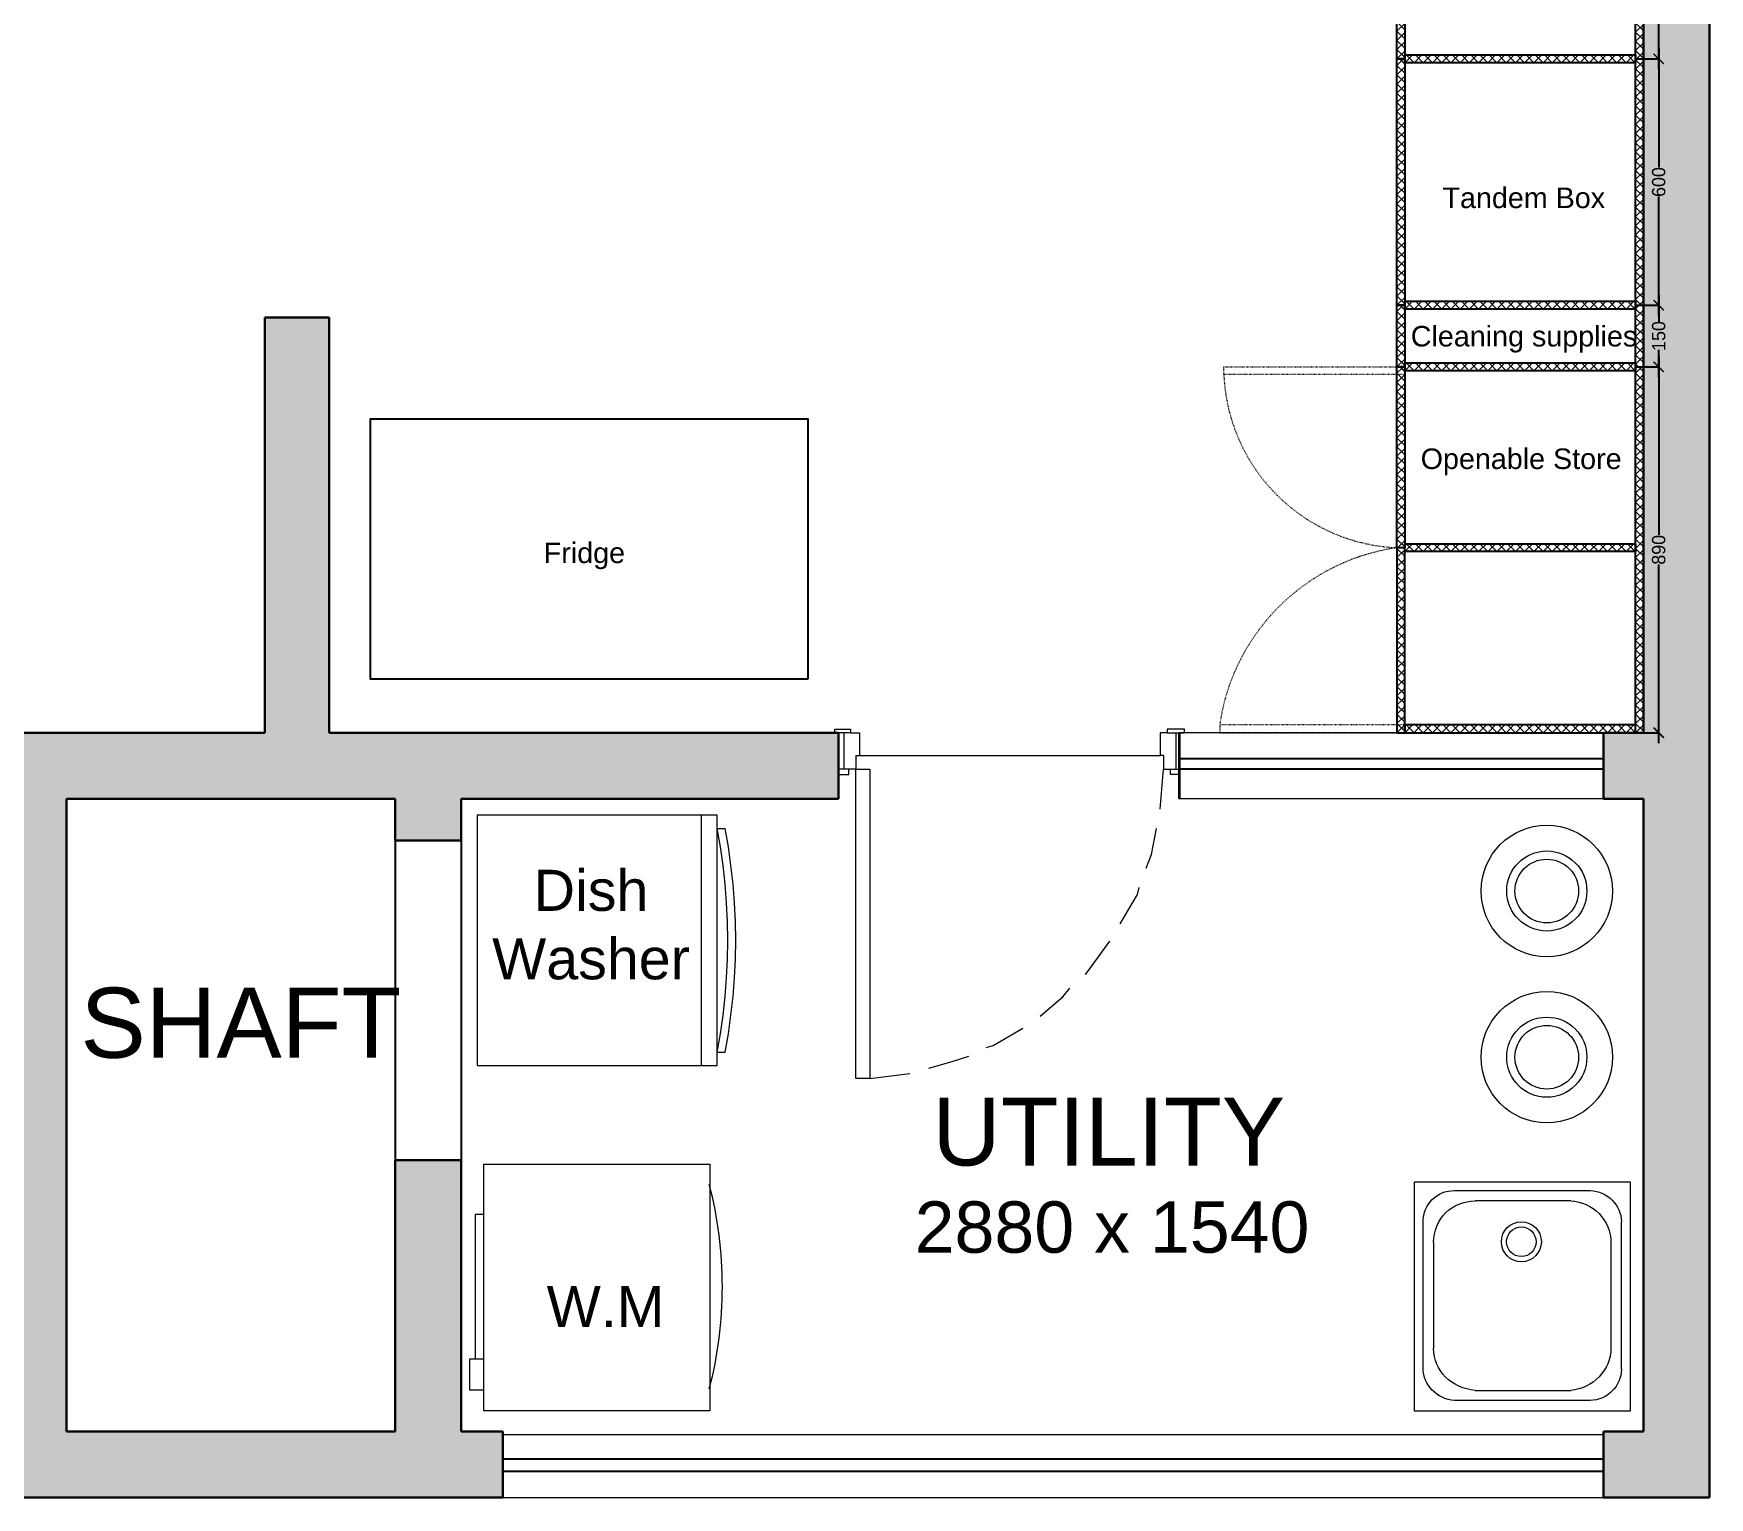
# Model space of a CAD drawing. Header units: millimetres. Extents: x 75500 to 345360, y -224327 to 19532.
# Drawn here: x 99149 to 103229, y -30590 to -27025 of the extents above; entities that cross this region are included whole.
import ezdxf

# ---------------------------------------------------------------- set-up
doc = ezdxf.new("R2010")
doc.units = ezdxf.units.MM
doc.header["$LTSCALE"] = 0.01
doc.linetypes.add('ZWCAD_ISO03W100', pattern=[30, 12, -18])
doc.layers.add('A- Ele 4', color=250, linetype='Continuous', lineweight=15, true_color=0x333333)
for name, color, linetype, lineweight in [('A- Windows', 150, 'Continuous', 9), ('A-WALL', 7, 'Continuous', 30), ('Cut', 1, 'Continuous', 25), ('ele 0.1', 252, 'Continuous', 13), ('funiture', 11, 'Continuous', 5), ('furniture section', 7, 'Continuous', 25), ('hatch', 251, 'Continuous', 0)]:
    doc.layers.add(name, color=color, linetype=linetype, lineweight=lineweight)
doc.styles.add('Arial$001H0', font='arial.ttf')
doc.styles.add('ISOCP2', font='GOTHIC.TTF')
doc.styles.get("Standard").update_dxf_attribs({"font": 'arial.ttf'})
doc.dimstyles.new('77', dxfattribs={"dimscale": 0.25, "dimtxt": 130, "dimasz": 100, "dimexe": 5, "dimexo": 1, "dimgap": 0.25, "dimtad": 0, "dimdec": 0, "dimrnd": 5, "dimzin": 0, "dimdsep": 46, "dimtxsty": 'ISOCP2', "dimblk": 'ARCHTICK', "dimcen": 0, "dimdle": 100, "dimclrd": 1, "dimclre": 256, "dimclrt": 256, "dimazin": 0, "dimtm": 1e-09, "dimtfac": 1, "dimtdec": 0, "dimtmove": 1, "dimatfit": 0, "dimfxl": 1, "dimtolj": 1, "dimtzin": 12, "dimlwd": -1, "dimlwe": -1, "dimarcsym": 0})

# ---------------------------------------------------------------- blocks, each defined once
blk = doc.blocks.new('_ARCHTICK')
at = {"color": 0, "linetype": 'ByBlock', "const_width": 0.15}
blk.add_lwpolyline([(-0.5, -0.5), (0.5, 0.5)], dxfattribs=at)
blk = doc.blocks.new('*D45')
at = {"color": 253, "ltscale": 4, "transparency": 16777216}
for p, q in [((103049.8, -26836.7), (103107, -26836.7)), ((103049.8, -27086.7), (103107, -27086.7))]:
    blk.add_line(p, q, dxfattribs=at)
at = {"color": 1, "ltscale": 4, "transparency": 16777216}
for p, q in [((103105.8, -26811.7), (103105.8, -26925.4)), ((103105.8, -27111.7), (103105.8, -26998))]:
    blk.add_line(p, q, dxfattribs=at)
at = {"layer": 'Defpoints', "color": 0, "transparency": 16777216}
for p in [(103049.5, -26836.7), (103049.5, -27086.7), (103105.8, -27086.7)]:
    blk.add_point(p, dxfattribs=at)
at = {"color": 1, "transparency": 16777216, "xscale": 25, "yscale": 25, "zscale": 25}
for p, rotation in [((103105.8, -26836.7), 90), ((103105.8, -27086.7), 270)]:
    blk.add_blockref('_ARCHTICK', p, dxfattribs=dict(at, rotation=rotation))
at = {"transparency": 16777216, "insert": (103105.8, -26961.7), "char_height": 32.5, "attachment_point": 5, "rotation": 90, "style": 'ISOCP2'}
blk.add_mtext('\\A1;250', dxfattribs=at)
blk = doc.blocks.new('*D46')
at = {"color": 253, "ltscale": 4, "transparency": 16777216}
for p, q in [((103049.8, -27086.7), (103107, -27086.7)), ((103049.8, -27686.7), (103107, -27686.7))]:
    blk.add_line(p, q, dxfattribs=at)
at = {"color": 1, "ltscale": 4, "transparency": 16777216}
for p, q in [((103105.8, -27061.7), (103105.8, -27351.3)), ((103105.8, -27711.7), (103105.8, -27422.1))]:
    blk.add_line(p, q, dxfattribs=at)
at = {"layer": 'Defpoints', "color": 0, "transparency": 16777216}
for p in [(103049.5, -27086.7), (103049.5, -27686.7), (103105.8, -27686.7)]:
    blk.add_point(p, dxfattribs=at)
at = {"color": 1, "transparency": 16777216, "xscale": 25, "yscale": 25, "zscale": 25}
for p, rotation in [((103105.8, -27086.7), 90), ((103105.8, -27686.7), 270)]:
    blk.add_blockref('_ARCHTICK', p, dxfattribs=dict(at, rotation=rotation))
at = {"transparency": 16777216, "insert": (103105.8, -27386.7), "char_height": 32.5, "attachment_point": 5, "rotation": 90, "style": 'ISOCP2'}
blk.add_mtext('\\A1;600', dxfattribs=at)
blk = doc.blocks.new('*D47')
at = {"color": 1, "ltscale": 4, "transparency": 16777216}
for p, q in [((103105.8, -27811.7), (103105.8, -28246.1)), ((103105.8, -28752.9), (103105.8, -28318.5))]:
    blk.add_line(p, q, dxfattribs=at)
at = {"color": 253, "ltscale": 4, "transparency": 16777216}
for p, q in [((103049.8, -27836.7), (103107, -27836.7)), ((103049.8, -28727.9), (103107, -28727.9))]:
    blk.add_line(p, q, dxfattribs=at)
at = {"layer": 'Defpoints', "color": 0, "transparency": 16777216}
for p in [(103049.5, -27836.7), (103049.5, -28727.9), (103105.8, -28727.9)]:
    blk.add_point(p, dxfattribs=at)
at = {"color": 1, "transparency": 16777216, "xscale": 25, "yscale": 25, "zscale": 25}
for p, rotation in [((103105.8, -27836.7), 90), ((103105.8, -28727.9), 270)]:
    blk.add_blockref('_ARCHTICK', p, dxfattribs=dict(at, rotation=rotation))
at = {"transparency": 16777216, "insert": (103105.8, -28282.3), "char_height": 32.5, "attachment_point": 5, "rotation": 90, "style": 'ISOCP2'}
blk.add_mtext('\\A1;890', dxfattribs=at)
blk = doc.blocks.new('*D48')
at = {"color": 1, "ltscale": 4, "transparency": 16777216}
for p, q in [((103105.8, -27661.7), (103105.8, -27728)), ((103105.8, -27861.7), (103105.8, -27795.4))]:
    blk.add_line(p, q, dxfattribs=at)
at = {"color": 253, "ltscale": 4, "transparency": 16777216}
for p, q in [((103049.8, -27686.7), (103107, -27686.7)), ((103049.8, -27836.7), (103107, -27836.7))]:
    blk.add_line(p, q, dxfattribs=at)
at = {"layer": 'Defpoints', "color": 0, "transparency": 16777216}
for p in [(103049.5, -27686.7), (103049.5, -27836.7), (103105.8, -27836.7)]:
    blk.add_point(p, dxfattribs=at)
at = {"color": 1, "transparency": 16777216, "xscale": 25, "yscale": 25, "zscale": 25}
for p, rotation in [((103105.8, -27686.7), 90), ((103105.8, -27836.7), 270)]:
    blk.add_blockref('_ARCHTICK', p, dxfattribs=dict(at, rotation=rotation))
at = {"transparency": 16777216, "insert": (103105.8, -27761.7), "char_height": 32.5, "attachment_point": 5, "rotation": 90, "style": 'ISOCP2'}
blk.add_mtext('\\A1;150', dxfattribs=at)
blk = doc.blocks.new('sink 2')
at = {"layer": 'funiture'}
for p, q in [((976211.4, -145341.1), (976211.4, -145899.3)), ((976638.9, -145362.3), (976308.7, -145362.3)), ((976355.3, -145387.6), (976588.1, -145387.6)), ((976232.5, -145797.7), (976232.5, -145438.4)), ((976715.1, -145797.7), (976715.1, -145438.4)), ((976257.9, -145489.2), (976257.9, -145747.4)), ((976689.7, -145489.2), (976689.7, -145747.4)), ((976588.1, -145849), (976355.3, -145849)), ((976308.7, -145873.9), (976638.9, -145873.9))]:
    blk.add_line(p, q, dxfattribs=at)
for points in [[(976736.2, -145899.3), (976736.2, -145341.1), (976211.4, -145341.1)], [(976211.4, -145899.3), (976736.2, -145899.3), (976736.2, -145899.3)]]:
    blk.add_lwpolyline(points, dxfattribs=at)
for points in [[(976308.7, -145362.3), (976265.7, -145364.4), (976232.5, -145397.5), (976232.5, -145438.4)], [(976715.1, -145438.4), (976715.1, -145395.4), (976681.9, -145362.3), (976638.9, -145362.3)], [(976355.3, -145387.6), (976302.5, -145389.8), (976257.9, -145434.3), (976257.9, -145489.2)], [(976689.7, -145489.2), (976689.7, -145432.2), (976645.1, -145387.6), (976588.1, -145387.6)], [(976475.9, -145438.4), (976449, -145438.4), (976427.3, -145460.2), (976427.3, -145487.1)], [(976475.9, -145451.1), (976456.1, -145451.1), (976439.9, -145467.2), (976439.9, -145487.1)], [(976524.6, -145487.1), (976524.6, -145460.2), (976502.8, -145438.4), (976475.9, -145438.4)], [(976511.9, -145487.1), (976511.9, -145467.2), (976495.8, -145451.1), (976475.9, -145451.1)], [(976427.3, -145487.1), (976427.3, -145514), (976449, -145535.8), (976475.9, -145535.8)], [(976439.9, -145487.1), (976439.9, -145507), (976456.1, -145523.1), (976475.9, -145523.1)], [(976475.9, -145523.1), (976495.8, -145523.1), (976511.9, -145507), (976511.9, -145487.1)], [(976475.9, -145535.8), (976502.8, -145535.8), (976524.6, -145514), (976524.6, -145487.1)], [(976257.9, -145745.3), (976257.9, -145800.3), (976302.5, -145844.8), (976355.3, -145849)], [(976588.1, -145849), (976645.1, -145844.8), (976689.7, -145800.3), (976689.7, -145747.4)], [(976232.5, -145797.7), (976232.5, -145838.6), (976265.7, -145871.8), (976308.7, -145873.9)], [(976638.9, -145873.9), (976681.9, -145869.6), (976715.1, -145836.5), (976715.1, -145795.6)]]:
    blk.add_open_spline(points, degree=3, dxfattribs=at)
blk = doc.blocks.new('wm')
at = {"layer": 'funiture'}
blk.add_lwpolyline([(979030.4, -145887.1), (978480.1, -145887.1), (978480.1, -146488.2), (979030.4, -146488.2)], close=True, dxfattribs=at)
for points in [[(979030.4, -146009.9), (979051.6, -146009.9), (979051.6, -146361.2)], [(979030.4, -146437.4), (979064.3, -146437.4), (979064.3, -146361.2), (979030.4, -146361.2)]]:
    blk.add_lwpolyline(points, dxfattribs=at)
blk.add_open_spline([(978482.3, -145935.6), (978439.9, -146099.5), (978439.9, -146271.5), (978482.3, -146435.4)], degree=3, dxfattribs=at)

msp = doc.modelspace()

# ---------------------------------------------------------------- hatches: boundary and pattern name
at = {"layer": 'hatch', "transparency": 33554559}
h = msp.add_hatch(color=256, dxfattribs=at)
h.dxf.hatch_style = 1
h.paths.add_polyline_path([(92431.6, -20198.9), (92431.6, -16927), (95449.6, -16927), (95449.6, -18687.8), (99178.6, -18687.8), (99178.6, -19987.2), (99271.8, -19987.2), (99280.2, -19987.2), (99280.2, -20076.1), (99280.2, -20088.8), (99280.2, -20148.1), (99178.6, -20148.1), (99178.6, -21231.7), (99178.6, -22188.3), (101908.8, -22188.3), (101908.8, -21100.4), (102069.6, -21100.4), (102069.6, -22188.3), (103068.5, -22188.3), (103068.5, -21616.8), (103068.5, -21468.7), (103068.5, -20148.1), (102069.6, -20148.1), (102069.6, -20249.7), (101908.8, -20249.7), (101908.8, -20148.1), (100131, -20148.1), (100131, -20088.8), (100131, -20076.1), (100131, -19987.2), (100139.5, -19987.2), (100228.4, -19987.2), (100228.4, -18687.8), (103229.4, -18687.8), (103229.4, -22349.1), (101138.4, -22349.1), (101138.4, -22438), (101138.4, -22446.5), (101049.5, -22446.5), (101041, -22446.5), (100981.8, -22446.5), (100981.8, -22349.1), (98928.9, -22349.1), (98920.4, -22349.1), (98920.4, -22256), (98920.4, -22247.5), (98920.4, -22188.3), (99022, -22188.3), (99022, -18848.6), (97800.9, -18848.6), (97115.7, -18848.6), (97073.4, -18848.6), (96214.1, -18848.6), (96171.8, -18848.6), (95191.4, -18848.6), (95191.4, -18687.8), (95293, -18687.8), (95293, -17087.8), (95166, -17087.8), (94564.9, -17087.8), (93176.6, -17087.8), (93028.5, -17087.8), (92592.5, -17087.8), (92592.5, -18687.8), (92689.8, -18687.8), (92689.8, -18848.6), (92592.5, -18848.6), (92592.5, -19936.4), (93189.3, -19936.4), (93202, -19936.4), (93202, -20025.3), (93202, -20038), (93202, -20097.3), (92592.5, -20097.3), (92592.5, -20198.9)])
h.paths.add_polyline_path([(101108.8, -18848.6), (102111.9, -18848.6), (102111.9, -19987.2), (101108.8, -19987.2)], flags=16)
h.paths.add_polyline_path([(101227.7, -19278.6), (101227.7, -19543.3), (102081.9, -19543.3), (102081.9, -19278.6)], flags=0)
h.paths.add_polyline_path([(102268.5, -18848.6), (102268.5, -19987.2), (103068.5, -19987.2), (103068.5, -18848.6)], flags=16)
h.paths.add_polyline_path([(102319.2, -19301.7), (102319.2, -19569.1), (103064.6, -19569.1), (103064.6, -19301.7)], flags=0)
h.paths.add_polyline_path([(100389.2, -19987.2), (100389.2, -18848.6), (100952.2, -18848.6), (100952.2, -19987.2)], flags=16)
h.paths.add_polyline_path([(100490.4, -19267.2), (100490.4, -19545.7), (100698.2, -19614.3), (100698.2, -19335.8)], flags=0)
h.paths.add_polyline_path([(81384.2, -22188.3), (82582, -22188.3), (82582, -22349.1), (81540.8, -22349.1), (81540.8, -25938.5), (81540.8, -26518.4), (81540.8, -26539.5), (82442.3, -26539.5), (83153.4, -26539.5), (83343.9, -26539.5), (84050.8, -26539.5), (86912.1, -26539.5), (86912.1, -26437.9), (86971.4, -26437.9), (86979.9, -26437.9), (87073, -26437.9), (87073, -26446.4), (87073, -26539.5), (87161.9, -26539.5), (87170.3, -26539.5), (87170.3, -26628.4), (87170.3, -26636.9), (87170.3, -26696.1), (83492.1, -26696.1), (83492.1, -27496.1), (83331.2, -27496.1), (83331.2, -26696.1), (81384.2, -26696.1)])
h.paths.add_polyline_path([(89070.8, -25345.9), (89070.8, -25257), (89070.8, -25248.5), (89070.8, -25189.3), (89172.4, -25189.3), (89172.4, -23229.5), (89214.7, -23229.5), (89290.9, -23229.5), (89333.3, -23229.5), (89333.3, -23297.2), (89333.3, -23305.7), (89333.3, -23398.8), (89333.3, -23407.3), (89333.3, -25189.3), (90133.2, -25189.3), (90133.2, -23407.3), (90133.2, -23398.8), (90133.2, -23305.7), (90133.2, -23297.2), (90133.2, -23149.1), (92131.1, -23149.1), (92131.1, -22188.3), (92431.6, -22188.3), (92431.6, -22086.7), (92592.5, -22086.7), (92592.5, -22188.3), (94082.4, -22188.3), (94082.4, -22057), (94239, -22057), (94239, -22188.3), (97972.3, -22188.3), (97972.3, -22247.5), (97972.3, -22256), (97972.3, -22349.1), (97959.6, -22349.1), (92292, -22349.1), (92292, -25345.9), (91661.3, -25345.9), (91661.3, -25189.3), (92131.1, -25189.3), (92131.1, -23305.7), (90289.9, -23305.7), (90289.9, -25189.3), (90759.7, -25189.3), (90759.7, -25345.9), (89083.5, -25345.9)])
h.paths.add_polyline_path([(99712, -23635.9), (100981.8, -23635.9), (100981.8, -23496.2), (101041, -23496.2), (101049.5, -23496.2), (101138.4, -23496.2), (101138.4, -23508.9), (101138.4, -23635.9), (103229.4, -23635.9), (103229.4, -30590.3), (102971.2, -30590.3), (102971.2, -30429.4), (103068.5, -30429.4), (103068.5, -30328.6), (103068.5, -30252.4), (103068.5, -29489), (103068.5, -29412.8), (103068.5, -28888.7), (102971.2, -28888.7), (102971.2, -28727.9), (103068.5, -28727.9), (103068.5, -23796.7), (99868.6, -23796.7), (99868.6, -26717.3), (99712, -26717.3)])
h.paths.add_polyline_path([(88122.7, -26539.5), (88131.2, -26539.5), (92380.8, -26539.5), (92389.3, -26539.5), (92389.3, -26628.4), (92389.3, -26636.9), (92389.3, -26696.1), (92292, -26696.1), (92292, -30429.4), (93066.5, -30429.4), (93066.5, -30590.3), (91889.8, -30590.3), (91889.8, -30429.4), (92131.1, -30429.4), (92131.1, -28457), (92029.5, -28457), (92029.5, -28414.6), (92029.5, -28338.4), (92029.5, -28300.4), (92131.1, -28300.4), (92131.1, -26696.1), (91737.5, -26696.1), (91589.3, -26696.1), (88380.9, -26696.1), (88380.9, -28300.4), (89921.6, -28300.4), (89921.6, -28359.6), (89921.6, -28368.1), (89921.6, -28457), (89913.1, -28457), (88220, -28457), (88220, -26696.1), (88122.7, -26696.1), (88122.7, -26636.9), (88122.7, -26628.4)])
h.paths.add_polyline_path([(93341.7, -26539.5), (93350.1, -26539.5), (96029.5, -26539.5), (96029.5, -28727.9), (96385, -28727.9), (96385, -28888.7), (96029.5, -28888.7), (96029.5, -30429.4), (96131.1, -30429.4), (96131.1, -30590.3), (95094, -30590.3), (95094, -30429.4), (95872.9, -30429.4), (95872.9, -26696.1), (95472.9, -26696.1), (94571.3, -26696.1), (93673.9, -26696.1), (93341.7, -26696.1), (93341.7, -26636.9), (93341.7, -26628.4)])
h.paths.add_polyline_path([(86692, -22349.1), (86692, -22188.3), (89333.3, -22188.3), (89333.3, -22446.5), (89172.4, -22446.5), (89172.4, -22349.1), (87593.6, -22349.1), (87593.6, -22835.9), (87593.6, -22984), (87593.6, -24457), (87593.6, -25053.8), (87593.6, -25189.3), (88220, -25189.3), (88220, -25248.5), (88220, -25257), (88220, -25345.9), (88211.6, -25345.9), (87073, -25345.9), (87073, -25477.1), (87073, -25489.8), (86979.9, -25489.8), (86971.4, -25489.8), (86912.1, -25489.8), (86912.1, -25345.9), (86772.4, -25345.9), (86759.7, -25345.9), (86759.7, -25257), (86759.7, -25248.5), (86759.7, -25189.3), (87390.4, -25189.3), (87390.4, -25053.8), (87390.4, -24457), (87390.4, -22984), (87390.4, -22835.9), (87390.4, -22349.1)])
h.paths.add_polyline_path([(98717.3, -28888.7), (98717.3, -28727.9), (99712, -28727.9), (99712, -27716.2), (99868.6, -27716.2), (99868.6, -28727.9), (101100.3, -28727.9), (101108.8, -28727.9), (101108.8, -28816.7), (101108.8, -28888.7), (100190.3, -28888.7), (100190.3, -28990.3), (100131, -28990.3), (100118.3, -28990.3), (100029.4, -28990.3), (100029.4, -28977.6), (100029.4, -28888.7), (99229.4, -28888.7), (99229.4, -30429.4), (100029.4, -30429.4), (100029.4, -29777.6), (100029.4, -29769.1), (100118.3, -29769.1), (100131, -29769.1), (100190.3, -29769.1), (100190.3, -30429.4), (100291.8, -30429.4), (100291.8, -30590.3), (98971.2, -30590.3), (98971.2, -30429.4), (99068.6, -30429.4), (99068.6, -28888.7)])
h.paths.add_polyline_path([(84613.7, -22349.1), (84613.7, -22188.3), (85913.2, -22188.3), (85913.2, -22349.1), (85811.6, -22349.1), (85811.6, -25189.3), (85913.2, -25189.3), (85913.2, -25248.5), (85913.2, -25257), (85913.2, -25345.9), (85900.5, -25345.9), (85650.8, -25345.9), (85650.8, -22349.1)])
h.paths.add_polyline_path([(93472.9, -18848.6), (93472.9, -18687.8), (94239, -18687.8), (94239, -19449.7), (94239, -20228.5), (94082.4, -20228.5), (94082.4, -20097.3), (93980.8, -20097.3), (93980.8, -20025.3), (93980.8, -19936.4), (93989.3, -19936.4), (94082.4, -19936.4), (94082.4, -18848.6)])
h.paths.add_polyline_path([(89333.3, -24402.5), (89333.3, -24487.8), (89333.3, -24356.5)])
at = {"layer": 'hatch'}
h = msp.add_hatch(dxfattribs=at)
h.set_pattern_fill('ANSI37', color=256, scale=5, angle=180)
h.set_pattern_definition([(225, (103049.533, -28727.861), (11.22532, -11.22532), []), (315, (103049.533, -28727.861), (11.22532, 11.22532), [])])
h.paths.add_polyline_path([(103049.5, -28727.9), (103068.5, -28727.9), (103068.5, -23796.7), (103049.5, -23796.7)])
h = msp.add_hatch(dxfattribs=at)
h.set_pattern_fill('ANSI37', color=256, scale=5, angle=180)
h.set_pattern_definition([(225, (102468.533, -27086.708), (11.2253, -11.2253), []), (315, (102468.533, -27086.708), (11.2253, 11.2253), [])])
h.paths.add_polyline_path([(102468.5, -27086.7), (102487.5, -27086.7), (102487.5, -27077.2), (102487.5, -26846.2), (102487.5, -26836.7), (102468.5, -26836.7)])
h = msp.add_hatch(dxfattribs=at)
h.set_pattern_fill('ANSI37', color=256, scale=5, angle=180)
h.set_pattern_definition([(225, (102468.533, -27686.708), (11.2253, -11.2253), []), (315, (102468.533, -27686.708), (11.2253, 11.2253), [])])
h.paths.add_polyline_path([(102468.5, -27686.7), (102487.5, -27686.7), (102487.5, -27677.2), (102487.5, -27096.2), (102487.5, -27086.7), (102468.5, -27086.7)])
h = msp.add_hatch(dxfattribs=at)
h.set_pattern_fill('ANSI37', color=256, scale=5, angle=180)
h.set_pattern_definition([(225, (102487.533, -27096.208), (11.2253, -11.2253), []), (315, (102487.533, -27096.208), (11.2253, 11.2253), [])])
h.paths.add_polyline_path([(102487.5, -27077.2), (102487.5, -27096.2), (103049.5, -27096.2), (103049.5, -27077.2)])
h = msp.add_hatch(dxfattribs=at)
h.set_pattern_fill('ANSI37', color=256, scale=5, angle=180)
h.set_pattern_definition([(225, (102468.533, -27836.708), (11.2253, -11.2253), []), (315, (102468.533, -27836.708), (11.2253, 11.2253), [])])
h.paths.add_polyline_path([(102487.5, -27836.7), (102487.5, -27827.2), (102487.5, -27696.2), (102487.5, -27686.7), (102468.5, -27686.7), (102468.5, -27836.7)])
h = msp.add_hatch(dxfattribs=at)
h.set_pattern_fill('ANSI37', color=256, scale=5, angle=180)
h.set_pattern_definition([(225, (102487.533, -27696.208), (11.2253, -11.2253), []), (315, (102487.533, -27696.208), (11.2253, 11.2253), [])])
h.paths.add_polyline_path([(102487.5, -27677.2), (102487.5, -27696.2), (103049.5, -27696.2), (103049.5, -27677.2)])
h = msp.add_hatch(dxfattribs=at)
h.set_pattern_fill('ANSI37', color=256, scale=5, angle=180)
h.set_pattern_definition([(225, (102487.533, -27846.208), (11.2253, -11.2253), []), (315, (102487.533, -27846.208), (11.2253, 11.2253), [])])
h.paths.add_polyline_path([(102487.5, -27827.2), (102487.5, -27846.2), (103049.5, -27846.2), (103049.5, -27827.2)])
h = msp.add_hatch(dxfattribs=at)
h.set_pattern_fill('ANSI37', color=256, scale=5, angle=180)
h.set_pattern_definition([(225, (102468.533, -28727.861), (11.22532, -11.22532), []), (315, (102468.533, -28727.861), (11.22532, 11.22532), [])])
h.paths.add_polyline_path([(102468.5, -28727.9), (102468.5, -28277.2), (102487.5, -28277.2), (102487.5, -28286.7), (102487.5, -28727.9)])
h.paths.add_polyline_path([(102468.5, -28277.2), (102468.5, -27836.7), (102487.5, -27836.7), (102487.5, -28277.2)])
h = msp.add_hatch(dxfattribs=at)
h.set_pattern_fill('ANSI37', color=256, scale=5, angle=180)
h.set_pattern_definition([(225, (102487.533, -28286.708), (11.2253, -11.2253), []), (315, (102487.533, -28286.708), (11.2253, 11.2253), [])])
h.paths.add_polyline_path([(102487.5, -28277.2), (102487.5, -28267.7), (103049.5, -28267.7), (103049.5, -28286.7), (102487.5, -28286.7)])
h = msp.add_hatch(dxfattribs=at)
h.set_pattern_fill('ANSI37', color=256, scale=5, angle=180)
h.set_pattern_definition([(225, (102487.533, -28727.861), (11.2253, -11.2253), []), (315, (102487.533, -28727.861), (11.2253, 11.2253), [])])
h.paths.add_polyline_path([(102971.2, -28727.9), (103049.5, -28727.9), (103049.5, -28708.9), (102487.5, -28708.9), (102487.5, -28727.9)])

# ---------------------------------------------------------------- linework, layer by layer
at = {"color": 7, "linetype": 'Continuous', "lineweight": 5}
for p, q in [((101121.5, -28727.9), (101121.5, -28816.7)), ((101138.4, -28727.9), (101159.6, -28727.9)), ((101159.6, -28727.9), (101159.6, -28782.9)), ((101891.8, -28727.9), (101891.8, -28782.9)), ((101908.8, -28727.9), (101891.8, -28727.9)), ((101929.9, -28727.9), (101929.9, -28816.7)), ((101151.1, -28782.9), (101151.1, -28816.7)), ((101151.1, -28782.9), (101159.6, -28782.9)), ((101900.3, -28782.9), (101891.8, -28782.9)), ((101900.3, -28782.9), (101900.3, -28816.7)), ((101151.1, -28816.7), (101121.5, -28816.7)), ((101900.3, -28816.7), (101929.9, -28816.7))]:
    msp.add_line(p, q, dxfattribs=at)
at = {"color": 8, "linetype": 'Continuous', "lineweight": 5}
for p, q in [((102971.2, -28727.9), (101938.4, -28727.9)), ((101159.6, -28782.9), (101891.8, -28782.9)), ((101891.8, -28914.1), (101900.3, -28816.7)), ((102971.2, -28888.7), (101938.4, -28888.7)), ((101185, -29570.2), (101282.3, -29557.5)), ((102971.2, -30437.9), (100291.8, -30437.9)), ((100291.8, -30590.3), (102971.2, -30590.3))]:
    msp.add_line(p, q, dxfattribs=at)
at = {"color": 7, "linetype": 'Continuous', "lineweight": 35}
msp.add_line((101938.4, -28727.9), (101938.4, -28888.7), dxfattribs=at)
at = {"color": 7, "linetype": 'Continuous', "lineweight": 5}
for points in [[(101100.3, -28727.9), (101100.3, -28719.4), (101138.4, -28719.4), (101138.4, -28727.9)], [(101951.1, -28727.9), (101951.1, -28719.4), (101908.8, -28719.4), (101908.8, -28727.9)], [(101185, -28816.7), (101185, -29570.2), (101151.1, -29570.2), (101151.1, -28816.7)]]:
    msp.add_lwpolyline(points, close=True, dxfattribs=at)
for points in [[(101121.5, -28816.7), (101108.8, -28816.7), (101108.8, -28829.4), (101134.2, -28829.4), (101134.2, -28816.7)], [(101929.9, -28816.7), (101938.4, -28816.7), (101938.4, -28829.4), (101917.2, -28829.4), (101917.2, -28816.7)]]:
    msp.add_lwpolyline(points, dxfattribs=at)
at = {"color": 8, "linetype": 'Continuous', "lineweight": 5}
for points in [[(101858, -29058), (101870.7, -29024.2), (101883.4, -28960.7)], [(101794.5, -29193.5), (101836.8, -29121.5), (101841, -29104.6)], [(101709.8, -29316.2), (101726.8, -29295), (101769.1, -29235.8)], [(101599.8, -29417.8), (101654.8, -29371.2), (101671.7, -29350.1)], [(101468.6, -29494), (101485.5, -29489.8), (101557.4, -29447.4)], [(101328.9, -29544.8), (101388.1, -29527.9), (101426.2, -29515.2)]]:
    msp.add_lwpolyline(points, dxfattribs=at)
at = {"layer": 'A- Ele 4'}
for p, q in [((100229.2, -28928.4), (100229.2, -29538.4)), ((100774.3, -28928.4), (100229.2, -28928.4)), ((100813.3, -28928.4), (100774.3, -28928.4)), ((100774.3, -28928.4), (100774.3, -29538.4)), ((100813.3, -29538.4), (100813.3, -28928.4)), ((100821.2, -29005.9), (100813.3, -28960.9)), ((100813.3, -28960.9), (100832.7, -28960.9)), ((100840.7, -29005.9), (100832.7, -28960.9)), ((100827.7, -29051.1), (100821.2, -29005.9)), ((100847.1, -29051.1), (100840.7, -29005.9)), ((100832.7, -29096.6), (100827.7, -29051.1)), ((100852.2, -29096.6), (100847.1, -29051.1)), ((100836.3, -29142.1), (100832.7, -29096.6)), ((100855.8, -29142.1), (100852.2, -29096.6)), ((100838.5, -29187.8), (100836.3, -29142.1)), ((100858, -29187.8), (100855.8, -29142.1)), ((100839.2, -29233.4), (100838.5, -29187.8)), ((100858.7, -29233.4), (100858, -29187.8)), ((100838.5, -29279.1), (100839.2, -29233.4)), ((100858, -29279.1), (100858.7, -29233.4)), ((100836.3, -29324.8), (100838.5, -29279.1)), ((100855.8, -29324.8), (100858, -29279.1)), ((100832.7, -29370.3), (100836.3, -29324.8)), ((100852.2, -29370.3), (100855.8, -29324.8)), ((100827.7, -29415.8), (100832.7, -29370.3)), ((100847.1, -29415.8), (100852.2, -29370.3)), ((100821.2, -29461), (100827.7, -29415.8)), ((100840.7, -29461), (100847.1, -29415.8)), ((100813.3, -29506), (100821.2, -29461)), ((100832.7, -29506), (100840.7, -29461)), ((100229.2, -29538.4), (100774.3, -29538.4)), ((100774.3, -29538.4), (100813.3, -29538.4)), ((100813.3, -29506), (100832.7, -29506))]:
    msp.add_line(p, q, dxfattribs=at)
at = {"layer": 'A- Ele 4', "linetype": 'ZWCAD_ISO03W100', "ltscale": 10}
for points in [[(102047, -27855.7), (102047, -27836.7), (102487.5, -27836.7), (102487.5, -27855.7)], [(102036.9, -28708.9), (102036.9, -28727.9), (102487.5, -28727.9), (102487.5, -28708.9)]]:
    msp.add_lwpolyline(points, close=True, dxfattribs=at)
at = {"layer": 'A- Windows', "lineweight": 25}
for p, q in [((102971.2, -28791.4), (101938.4, -28791.4)), ((102971.2, -28816.7), (101938.4, -28816.7)), ((102971.2, -30497.2), (100291.8, -30497.2)), ((102971.2, -30526.8), (100291.8, -30526.8))]:
    msp.add_line(p, q, dxfattribs=at)
at = {"layer": 'A-WALL'}
for p, q in [((103229.4, -30590.3), (103229.4, -23635.9)), ((103068.5, -28727.9), (103068.5, -23796.7)), ((99712, -27716.2), (99868.6, -27716.2)), ((99712, -28727.9), (99712, -27716.2)), ((99868.6, -28727.9), (99868.6, -27716.2)), ((98717.3, -28727.9), (99712, -28727.9)), ((99868.6, -28727.9), (101108.8, -28727.9)), ((101108.8, -28727.9), (101108.8, -28888.7)), ((102971.2, -28888.7), (102971.2, -28727.9)), ((102971.2, -28727.9), (103068.5, -28727.9)), ((99229.4, -28888.7), (100029.4, -28888.7)), ((99229.4, -30429.4), (99229.4, -28888.7)), ((100029.4, -28990.3), (100029.4, -28888.7)), ((100190.3, -28888.7), (101108.8, -28888.7)), ((100190.3, -28990.3), (100190.3, -28888.7)), ((102971.2, -28888.7), (103068.5, -28888.7)), ((103068.5, -30429.4), (103068.5, -28888.7)), ((100029.4, -28990.3), (100190.3, -28990.3)), ((100029.4, -29769.1), (100190.3, -29769.1)), ((100029.4, -29769.1), (100029.4, -30429.4)), ((100190.3, -30429.4), (100190.3, -29769.1)), ((99229.4, -30429.4), (100029.4, -30429.4)), ((100190.3, -30429.4), (100291.8, -30429.4)), ((100291.8, -30590.3), (100291.8, -30429.4)), ((102971.2, -30429.4), (103068.5, -30429.4)), ((102971.2, -30590.3), (102971.2, -30429.4)), ((98971.2, -30590.3), (100291.8, -30590.3)), ((102971.2, -30590.3), (103229.4, -30590.3))]:
    msp.add_line(p, q, dxfattribs=at)
at = {"layer": 'Defpoints'}
for p, q in [((100029.4, -28990.3), (100029.4, -29769.1)), ((100190.3, -28990.3), (100190.3, -29769.1))]:
    msp.add_line(p, q, dxfattribs=at)
msp.add_lwpolyline([(102487.5, -28277.2), (102468.5, -28277.2), (102468.5, -27836.7), (102487.5, -27836.7)], close=True, dxfattribs=at)
at = {"layer": 'ele 0.1', "linetype": 'ZWCAD_ISO03W100', "ltscale": 10}
for centre, radius, start, end in [((102487.7, -27836.5), 441.1, 182.4902, 267.5098), ((102541, -28781.3), 509.3, 98.1809, 171.8191)]:
    msp.add_arc(centre, radius, start, end, dxfattribs=at)
at = {"layer": 'funiture'}
for centre, radius in [((102833.3, -29113.3), 160), ((102833.3, -29113.3), 97.5), ((102833.3, -29113.3), 77.5), ((102833.3, -29518), 160), ((102833.3, -29518), 97.5), ((102833.3, -29518), 77.5)]:
    msp.add_circle(centre, radius, dxfattribs=at)
at = {"layer": 'furniture section'}
for p, q in [((103049.5, -28727.9), (103049.5, -23796.7)), ((103068.5, -28727.9), (103068.5, -23796.7)), ((103068.5, -28727.9), (103049.5, -28727.9))]:
    msp.add_line(p, q, dxfattribs=at)
for points in [[(102487.5, -27086.7), (102468.5, -27086.7), (102468.5, -26836.7), (102487.5, -26836.7)], [(102487.5, -27686.7), (102468.5, -27686.7), (102468.5, -27086.7), (102487.5, -27086.7)], [(102487.5, -27077.2), (103049.5, -27077.2), (103049.5, -27096.2), (102487.5, -27096.2)], [(102487.5, -27836.7), (102468.5, -27836.7), (102468.5, -27686.7), (102487.5, -27686.7)], [(102487.5, -27677.2), (103049.5, -27677.2), (103049.5, -27696.2), (102487.5, -27696.2)], [(102487.5, -27827.2), (103049.5, -27827.2), (103049.5, -27846.2), (102487.5, -27846.2)], [(102487.5, -28277.2), (102468.5, -28277.2), (102468.5, -27836.7), (102487.5, -27836.7)], [(101034.4, -28597.7), (99969.6, -28597.7), (99969.6, -27963.1), (101034.4, -27963.1)], [(102487.5, -28267.7), (103049.5, -28267.7), (103049.5, -28286.7), (102487.5, -28286.7)], [(102487.5, -28277.2), (102468.5, -28277.2), (102468.5, -28727.9), (102487.5, -28727.9)]]:
    msp.add_lwpolyline(points, close=True, dxfattribs=at)
msp.add_lwpolyline([(103049.5, -28708.9), (102487.5, -28708.9), (102487.5, -28727.9), (103049.5, -28727.9)], dxfattribs=at)

# ---------------------------------------------------------------- block references
at = {"layer": 'funiture', "xscale": -1}
msp.add_blockref('wm', (1079275.8, 116108.7), dxfattribs=at)
at = {"layer": 'funiture', "xscale": -1, "rotation": 359.9999998600657}
msp.add_blockref('sink 2', (1079247.3, 115519.6), dxfattribs=at)

# ---------------------------------------------------------------- texts
at = {"color": 7, "style": 'Arial$001H0'}
for s, height, p in [('SHAFT', 170.65, (99263.3, -29519.4)), ('UTILITY', 165.15, (101337.3, -29781.8)), ('2880 x 1540', 125, (101294.2, -29994.2))]:
    msp.add_text(s, height=height, dxfattribs=at).set_placement(p)
at = {"layer": 'Cut', "char_height": 50, "width": 675.406, "attachment_point": 1}
for s, insert in [('Tandem Box', (102579.3, -27400.1)), ('Cleaning supplies', (102502.1, -27737.1)), ('Openable Store', (102526.2, -28035.6)), ('Fridge', (100391.3, -28264.7))]:
    msp.add_mtext(s, dxfattribs=dict(at, insert=insert))
at = {"layer": 'funiture', "char_height": 100, "width": 309.589, "style": 'Arial$001H0'}
for s, insert, attachment_point in [('\\pxqc;Dish\\PWasher', (100351.4, -29061.6), 1), ('\\pxqc;W.M', (100696.6, -30075.3), 3)]:
    msp.add_mtext(s, dxfattribs=dict(at, insert=insert, attachment_point=attachment_point))

# ---------------------------------------------------------------- dimensions: what is measured, and where the dimension line sits
at = {"ltscale": 4}
for p1, p2, picture, middle in [((103049.5, -26836.7), (103049.5, -27086.7), '*D45', (103105.8, -26961.7)), ((103049.5, -27086.7), (103049.5, -27686.7), '*D46', (103105.8, -27386.7)), ((103049.5, -27686.7), (103049.5, -27836.7), '*D48', (103105.8, -27761.7))]:
    dim = msp.add_aligned_dim(p1=p1, p2=p2, distance=56.2, dimstyle='77', override={"dimpost": '\\X', "dimblk": 'ARCHTICK', "dimclre": 253}, dxfattribs=at)
    dim.commit()
    dim.dimension.update_dxf_attribs({"geometry": picture, "text_midpoint": middle})
dim = msp.add_aligned_dim(p1=(103049.5, -27836.7), p2=(103049.5, -28727.9), distance=56.2, text='890', dimstyle='77', override={"dimpost": '\\X', "dimblk": 'ARCHTICK', "dimclre": 253}, dxfattribs=at)
dim.commit()
dim.dimension.update_dxf_attribs({"geometry": '*D47', "text_midpoint": (103105.8, -28282.3)})

doc.saveas('drawing.dxf')
